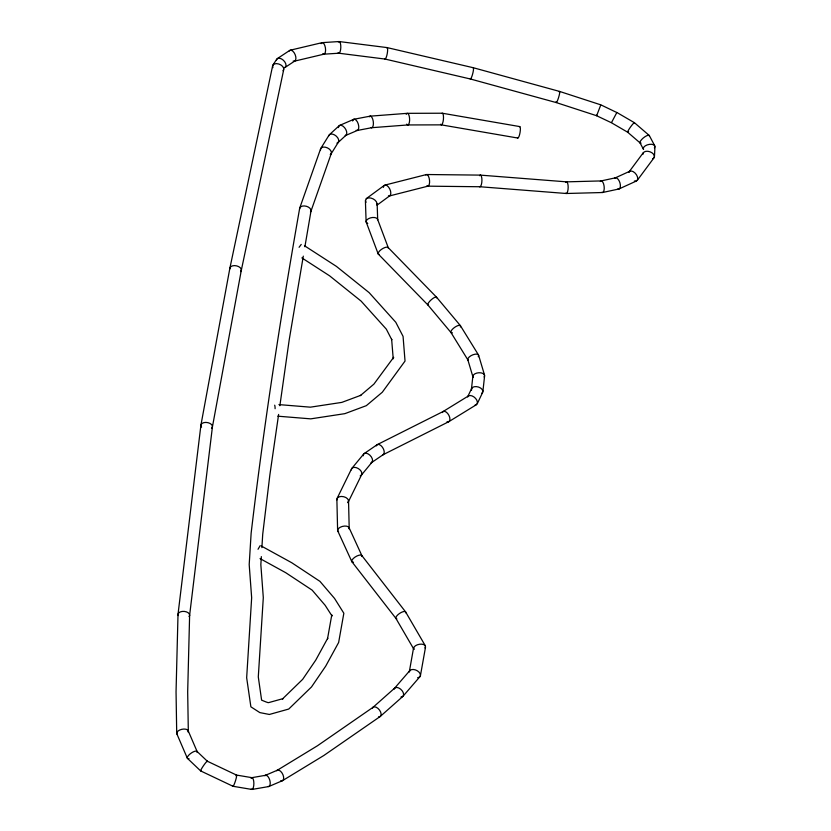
<?xml version="1.0" encoding="UTF-8"?>
<svg xmlns="http://www.w3.org/2000/svg" width="831" height="831" viewBox="0 0 831 831"><rect width="100%" height="100%" fill="white"/><g stroke="black" fill="none" stroke-linecap="round" stroke-linejoin="round"><path stroke-width="1.25" d="M178.011 614.473L176.047 691.797L176.712 733.139M189.624 615.158L187.681 691.963L188.315 731.457M654.454 156.612L654.953 146.703M261.339 556.625L260.841 564.654L263.302 597.624L258.296 676.933L261.62 700.211C260.955 699.754 268.912 703.4 268.725 702.6L283.08 698.622L282.395 699.037L302.661 679.343L315.738 660.146L327.726 638.208L327.518 638.852L331.787 614.867L332.005 615.989L325.129 605.28L312.144 590.135L285.719 572.694L260.051 558.588M261.89 547.639L262.721 534.219L269.867 474.917L278.624 414.43M471.437 389.23L472.86 376.277M482.884 391.536L484.618 375.768M178.021 614.265L200.925 425.129L229.865 268.236M189.613 615.366L212.435 426.822L241.322 270.252M279.87 405.725L289.23 339.702L303.305 256.135M299.638 208.456C280.67 316.258 263.946 424.475 251.139 533.19L249.196 564.581L251.658 597.759L246.662 677.753L250.879 706.817L259.823 712.593L269.369 714.463L288.731 709.051L311.49 686.967L325.7 666.15L338.643 642.467L343.847 613.247L334.54 598.424L319.945 581.357L291.723 562.722L261.443 546.081M304.894 246.755L311.023 210.887M409.34 671.635L413.558 647.941M420.444 675.593L425.555 646.954M229.907 268.018L272.651 65.711M241.281 270.47L283.724 69.575M596.679 115.104L596.606 115.717L611.45 122.759L627.685 132.233L640.099 142.932M299.742 208.02L320.589 148.853M310.919 211.323L331.299 153.475M616.851 112.549L600.927 104.893L559.627 91.441L473.275 67.727L387.049 47.585L339.173 41.55M611.533 122.51L616.862 112.476L634.437 122.708L649.26 135.474M467.697 396.751L471.686 388.368M477.202 403.856L482.645 392.398M337.116 498.361L351.596 468.757M348.303 501.955L361.63 474.73M258.026 549.27L260.186 545.614M320.787 148.437L329.034 135.173M331.102 153.88L338.414 142.122M272.911 65.088L276.702 59.261M299.077 247.295L301.238 244.428M600.73 105.09L596.637 115.727L556.251 102.577L470.356 78.976M629.171 171.747L643.443 152.52M637.221 180.42L653.966 157.859M351.845 468.372L363.729 453.975M361.381 475.103L372.039 462.181M394.528 688.276L409.808 670.607M403.087 696.16L419.977 676.621M329.471 134.664L339.193 125.699M337.988 142.631L345.987 135.245M373.036 707.316L394.839 687.975M380.266 716.447L402.786 696.471M366.232 198.661L384.254 185.427M377.295 204.966L389.947 195.669M373.212 707.191L317.463 745.76L277.139 770.337M380.089 716.571L323.82 755.504L282.633 780.589M364.217 453.549L377.17 444.678M371.55 462.618L383.195 454.65M277.305 58.627L289.718 50.431M285.075 67.436L294.922 60.933M443.058 411.563L468.445 395.94M448.906 421.618L476.454 404.666M377.347 444.585L443.235 411.47M383.018 454.754L448.73 421.722M615.148 177.938L629.836 171.228M619.168 188.886L636.556 180.95M339.723 125.377L353.819 119.3M345.457 135.567L357.423 130.415M265.266 775.396L277.305 770.244M268.995 786.448L282.467 780.683M384.94 185.095L426.459 174.541M389.251 196.002L427.965 186.154M290.237 50.203L322.127 42.651M294.413 61.162L324.028 54.15M601.083 180.929L615.48 177.824M602.6 192.501L618.835 189.001M353.985 119.249L370.075 116.174M357.257 130.467L371.831 127.683M251.793 777.681L265.588 775.292M252.073 789.44L268.673 786.562M370.221 116.153L407.283 113.328L442.31 113.224L519.749 126.582M371.686 127.704L407.813 124.951M322.272 42.63L339.058 41.55M323.882 54.181L338.882 53.215M566.441 181.854L601.228 180.919M566.212 193.498L602.465 192.522M407.689 124.951L441.417 124.858M426.594 174.52L480.349 175.112M427.82 186.165L479.923 186.746M480.453 175.123L566.555 181.854M479.809 186.736L566.098 193.488M278.915 404.604L310.389 407.169L341.821 402.391L360.883 395.286L360.363 395.598L373.919 384.109L393.655 357.32L393.219 358.815L391.64 339.235L391.785 339.765L386.332 329.159L361.111 301.113L329.564 275.799L301.861 257.901M277.814 416.186L310.742 418.855L344.865 413.651L366.315 405.673L382.291 392.242L405.029 361.059L403.066 336.378L395.785 322.272L369.12 292.626L336.389 266.367L304.458 245.737M338.768 53.215L385.013 59.053L470.408 78.997M252.032 777.681L236.523 775.074L207.293 761.206M251.835 789.44L233.023 786.282L200.645 770.919L187.474 758.391M441.313 124.858L517.817 138.05M196.989 751.39L207.324 761.227M388.129 247.524L436.514 297.166L460.364 325.607L478.479 354.941M378.323 254.12L427.892 304.977L451.004 332.556M361.745 555.451L405.528 611.813M351.929 561.777L396.003 618.503M450.932 332.452L467.936 360M405.611 611.917L425.337 645.812M395.92 618.399L413.776 649.084M649.333 135.567L654.735 145.778M640.026 142.839L643.443 149.3M349.072 527.695L361.901 555.69M337.739 530.895L351.783 561.538M188.159 730.709L197.144 751.598M176.868 733.887L187.318 758.184M377.565 219.239L388.285 247.752M366.242 222.168L378.167 253.891M478.614 355.242L484.556 375.165M467.811 359.709L472.932 376.879M377.149 203.855L377.69 219.81A5.848 3.085 -11.6 0 0 370.387 217.909A5.848 3.085 -11.6 0 0 366.887 222.988M365.401 200.5L366.107 221.607M348.542 500.875L349.197 528.256M336.877 499.431L337.615 530.334M441.791 113.463A5.827 1.631 -85.1 0 1 443.401 119.55A5.827 1.631 -85.1 0 1 440.669 124.234M519.396 126.728A5.817 1.288 -80.2 0 1 519.998 132.794A5.817 1.288 -80.2 0 1 517.401 137.603M328.785 135.806A5.838 3.553 39.7 0 1 336.295 136.159A5.838 3.553 39.7 0 1 336.939 143.15M320.486 150.016A5.827 3.615 25.6 0 1 327.497 147.908A5.827 3.615 25.6 0 1 330.26 154.701M299.627 208.903A5.827 3.563 14.5 0 1 306.535 206.317A5.827 3.563 14.5 0 1 310.441 212.102M407.024 113.4A5.817 2.067 87.8 0 1 409.621 120.215A5.817 2.067 87.8 0 1 406.671 124.151M406.224 114.335A5.817 2.067 87.8 0 1 406.775 113.567M369.296 116.797A5.817 2.358 82.5 0 1 373.223 121.17A5.817 2.358 82.5 0 1 371.073 127.579M352.998 120.079A5.838 2.784 73.1 0 1 358.275 124.006A5.838 2.784 73.1 0 1 356.146 130.311M352.645 120.962A5.838 2.784 73.1 0 1 352.801 120.485M338.404 127.6A5.848 3.282 57.3 0 1 344.522 127.579A5.848 3.282 57.3 0 1 345.249 135.619M274.677 405.185A5.817 1.641 -85.3 0 1 274.999 406.712L275.03 407.024A5.817 1.641 -85.3 0 1 275.092 408.707M201.559 427.113A5.817 3.501 8.7 0 1 205.891 422.408A5.817 3.501 8.7 0 1 212.331 427.248M212.237 427.456A5.817 3.501 8.7 0 1 211.49 428.391M229.875 268.912A5.817 3.521 11.2 0 1 236.793 265.91A5.817 3.521 11.2 0 1 240.575 271.644M178.26 615.553A5.817 3.428 4.2 0 1 184.295 611.408A5.817 3.428 4.2 0 1 189.021 616.581M177.377 734.531A5.869 3.064 -12.6 0 1 181.771 729.317A5.869 3.064 -12.6 0 1 188.149 732.059M189.001 758.641A5.89 2.057 -35.4 0 1 187.993 756.117A5.89 2.057 -35.4 0 1 194.039 751.546A5.89 2.057 -35.4 0 1 197.082 752.533M201.04 770.763A5.879 0.634 -55.6 0 1 203.46 765.725A5.879 0.634 -55.6 0 1 207.283 761.622M235.962 775.739A5.859 0.717 -72.4 0 1 235.547 780.589A5.859 0.717 -72.4 0 1 232.877 785.711M251.097 778.283A5.869 1.942 -89.8 0 1 253.871 783.269A5.869 1.942 -89.8 0 1 251.242 789.066M264.84 775.749A5.838 2.763 73.7 0 1 269.795 780.195A5.838 2.763 73.7 0 1 267.946 786.51M276.702 770.742A5.817 3.106 63.6 0 1 282.976 774.772A5.817 3.106 63.6 0 1 280.805 780.693M372.319 708.417A5.817 3.376 51.9 0 1 379.507 710.058A5.817 3.376 51.9 0 1 378.552 716.904M394.403 688.463A5.817 3.49 44.7 0 1 402.121 690.706A5.817 3.49 44.7 0 1 400.978 697.012M394.06 689.315A5.817 3.49 44.7 0 1 394.289 688.65M409.361 671.884A5.89 3.646 25.4 0 1 417.37 670.814A5.89 3.646 25.4 0 1 418.492 677.535M417.941 677.67A5.89 3.646 25.4 0 1 417.64 677.722M414.056 649.406A5.994 3.168 -11.5 0 1 419.686 644.222A5.994 3.168 -11.5 0 1 424.963 647.951M396.854 618.846A5.827 2.109 -34.1 0 1 399.514 613.465A5.827 2.109 -34.1 0 1 405.673 612.811M353.497 562.213A5.838 2.264 -31.4 0 1 355.045 557.082A5.838 2.264 -31.4 0 1 361.901 556.49M338.581 531.819A5.869 3.044 -13.5 0 1 342.258 526.459A5.869 3.044 -13.5 0 1 349.072 528.848M336.971 499.898A5.869 3.563 12 0 1 343.868 496.761A5.869 3.563 12 0 1 347.67 502.682M351.336 469.889A5.827 3.594 32.8 0 1 358.119 468.445A5.827 3.594 32.8 0 1 361.049 475.415M360.436 475.799A5.827 3.594 32.8 0 1 360.197 475.893M363.199 455.793A5.838 3.459 47.7 0 1 369.816 455.118A5.838 3.459 47.7 0 1 370.938 462.877M376.308 445.894A5.817 3.21 59.5 0 1 382.499 447.327A5.817 3.21 59.5 0 1 382.634 454.889M442.279 412.55A5.817 3.179 60.9 0 1 448.927 415.365A5.817 3.179 60.9 0 1 447.016 421.753M467.76 396.792A5.9 3.573 42.4 0 1 475.592 398.413A5.9 3.573 42.4 0 1 475.052 405.061M471.572 390.165A5.838 3.584 15.7 0 1 478.49 387.038A5.838 3.584 15.7 0 1 481.637 393.427M473.213 377.451A5.859 3.262 -5.6 0 1 478.988 372.735A5.859 3.262 -5.6 0 1 484.089 376.983M468.289 360.374A5.848 2.607 -24.4 0 1 473.047 354.733A5.848 2.607 -24.4 0 1 478.261 356.738M452.459 332.815A5.827 2.005 -35.9 0 1 451.617 330.219A5.827 2.005 -35.9 0 1 457.725 325.679A5.827 2.005 -35.9 0 1 460.353 326.947M428.443 305.154A5.817 1.61 -42.1 0 1 431.247 299.762A5.817 1.61 -42.1 0 1 436.618 297.872M379.403 254.515A5.9 2.192 -33 0 1 381.356 249.445A5.9 2.192 -33 0 1 388.306 248.054M367.759 223.487A5.848 3.085 -11.6 0 1 367.073 223.124M366.024 202.317A6.087 3.771 25.8 0 1 371 198.09A6.087 3.771 25.8 0 1 376.723 204.883M383.579 186.539A5.869 3.075 65.2 0 1 389.697 188.855A5.869 3.075 65.2 0 1 388.42 195.981M383.413 187.297A5.869 3.075 65.2 0 1 383.517 186.778M425.794 174.977A5.848 2.316 83.4 0 1 429.523 180.234A5.848 2.316 83.4 0 1 426.926 185.791M479.57 175.705A5.817 1.776 -87.4 0 1 481.928 180.306A5.817 1.776 -87.4 0 1 479.487 186.58M565.641 182.436A5.817 1.839 -88.5 0 1 568.175 187.235A5.817 1.839 -88.5 0 1 565.641 193.228M600.304 181.511A5.827 2.316 83.3 0 1 604.095 186.071A5.827 2.316 83.3 0 1 601.862 192.356M614.711 178.281A5.838 2.836 71.8 0 1 619.947 182.841A5.838 2.836 71.8 0 1 617.89 188.907M628.88 172.37A5.89 3.428 51.6 0 1 636.494 174.811A5.89 3.428 51.6 0 1 634.375 181.013M643.017 154.254A5.9 3.646 19.5 0 1 650.05 151.813A5.9 3.646 19.5 0 1 653.571 158.17M653.384 158.326A5.9 3.646 19.5 0 1 652.709 158.721M643.578 149.455A5.91 3.064 -13.4 0 1 649.375 144.365A5.91 3.064 -13.4 0 1 654.381 147.897M641.054 143.15A5.89 1.839 -39 0 1 643.194 138.05A5.89 1.839 -39 0 1 649.395 136.087M628.558 131.662A5.838 0.717 -54.5 0 1 628.319 130.425A5.838 0.717 -54.5 0 1 632.651 124.266A5.838 0.717 -54.5 0 1 634.323 123.455M559.159 91.826A5.817 0.779 -73.3 0 1 558.588 97.539A5.817 0.779 -73.3 0 1 556.116 101.714M473.078 67.747A5.817 0.966 -75.7 0 1 472.61 74.104A5.817 0.966 -75.7 0 1 470.149 78.581M386.695 47.741A5.817 1.257 -79.7 0 1 387.215 53.786A5.817 1.257 -79.7 0 1 384.618 58.606M338.373 42.038A5.827 1.839 -88.4 0 1 340.814 47.367A5.827 1.839 -88.4 0 1 338.113 52.748M321.119 43.648A5.827 2.4 81.6 0 1 325.409 47.814A5.827 2.4 81.6 0 1 322.792 53.724M289.198 51.055A5.859 3.012 67 0 1 295.192 54.732A5.859 3.012 67 0 1 293.177 61.047M276.422 60.154A5.859 3.511 45.1 0 1 283.319 60.206A5.859 3.511 45.1 0 1 284.669 67.633M284.451 67.716A5.859 3.511 45.1 0 1 283.735 67.851M272.921 67.654A5.848 3.615 22.4 0 1 278.728 63.997A5.848 3.615 22.4 0 1 282.997 70.718"/></g></svg>
